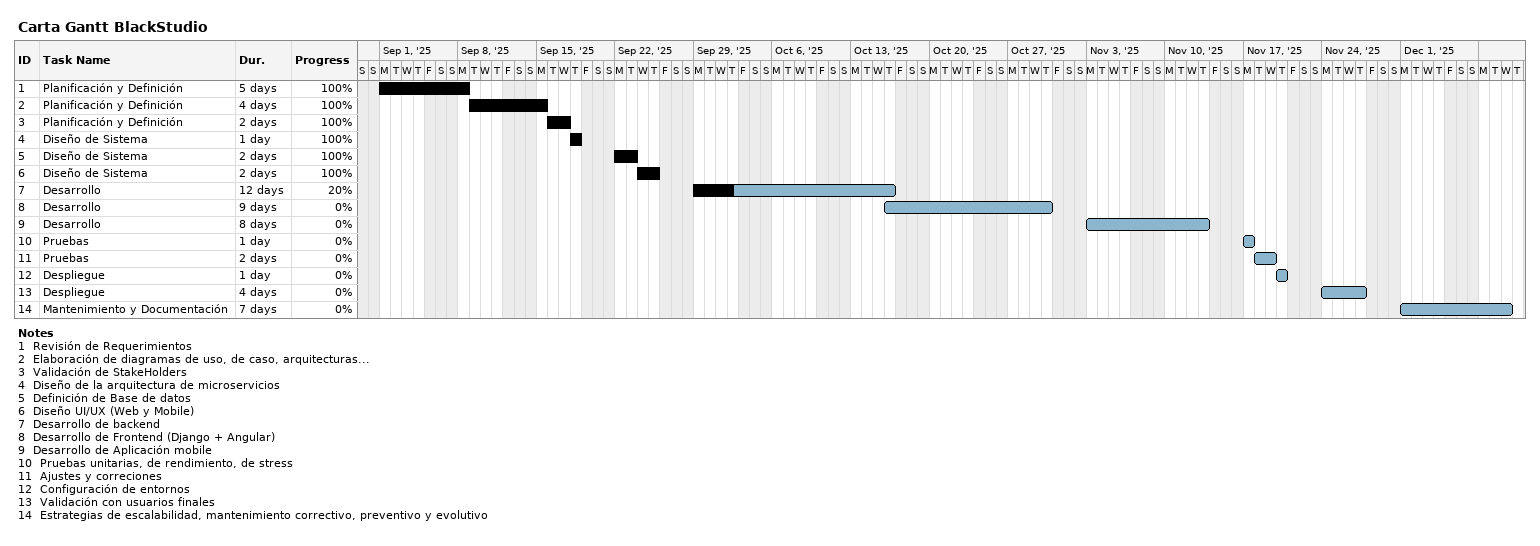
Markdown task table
Carta Gantt BlackStudio

| ID | Task | Duration | Start | Finish | % complete |
|---|---|---|---|---|---|
| 1 | Planificación y Definición | 5d | 2025-09-01 | 2025-09-08 | 100 |
| 2 | Planificación y Definición | 4d | 2025-09-09 | 2025-09-15 | 100 |
| 3 | Planificación y Definición | 2d | 2025-09-16 | 2025-09-17 | 100 |
| 4 | Diseño de Sistema | 1d | 2025-09-18 | 2025-09-18 | 100 |
| 5 | Diseño de Sistema | 2d | 2025-09-22 | 2025-09-23 | 100 |
| 6 | Diseño de Sistema | 2d | 2025-09-24 | 2025-09-25 | 100 |
| 7 | Desarrollo | 12d | 2025-09-29 | 2025-10-16 | 20 |
| 8 | Desarrollo | 9d | 2025-10-16 | 2025-10-30 | 0 |
| 9 | Desarrollo | 8d | 2025-11-03 | 2025-11-13 | 0 |
| 10 | Pruebas | 1d | 2025-11-17 | 2025-11-17 | 0 |
| 11 | Pruebas | 2d | 2025-11-18 | 2025-11-19 | 0 |
| 12 | Despliegue | 1d | 2025-11-20 | 2025-11-20 | 0 |
| 13 | Despliegue | 4d | 2025-11-24 | 2025-11-27 | 0 |
| 14 | Mantenimiento y Documentación | 7d | 2025-12-01 | 2025-12-10 | 0 |

Notes
- 1: Revisión de Requerimientos
- 2: Elaboración de diagramas de uso, de caso, arquitecturas...
- 3: Validación de StakeHolders
- 4: Diseño de la arquitectura de microservicios
- 5: Definición de Base de datos
- 6: Diseño UI/UX (Web y Mobile)
- 7: Desarrollo de backend
- 8: Desarrollo de Frontend (Django + Angular)
- 9: Desarrollo de Aplicación mobile
- 10: Pruebas unitarias, de rendimiento, de stress
- 11: Ajustes y correciones
- 12: Configuración de entornos
- 13: Validación con usuarios finales
- 14: Estrategias de escalabilidad, mantenimiento correctivo, preventivo y evolutivo
